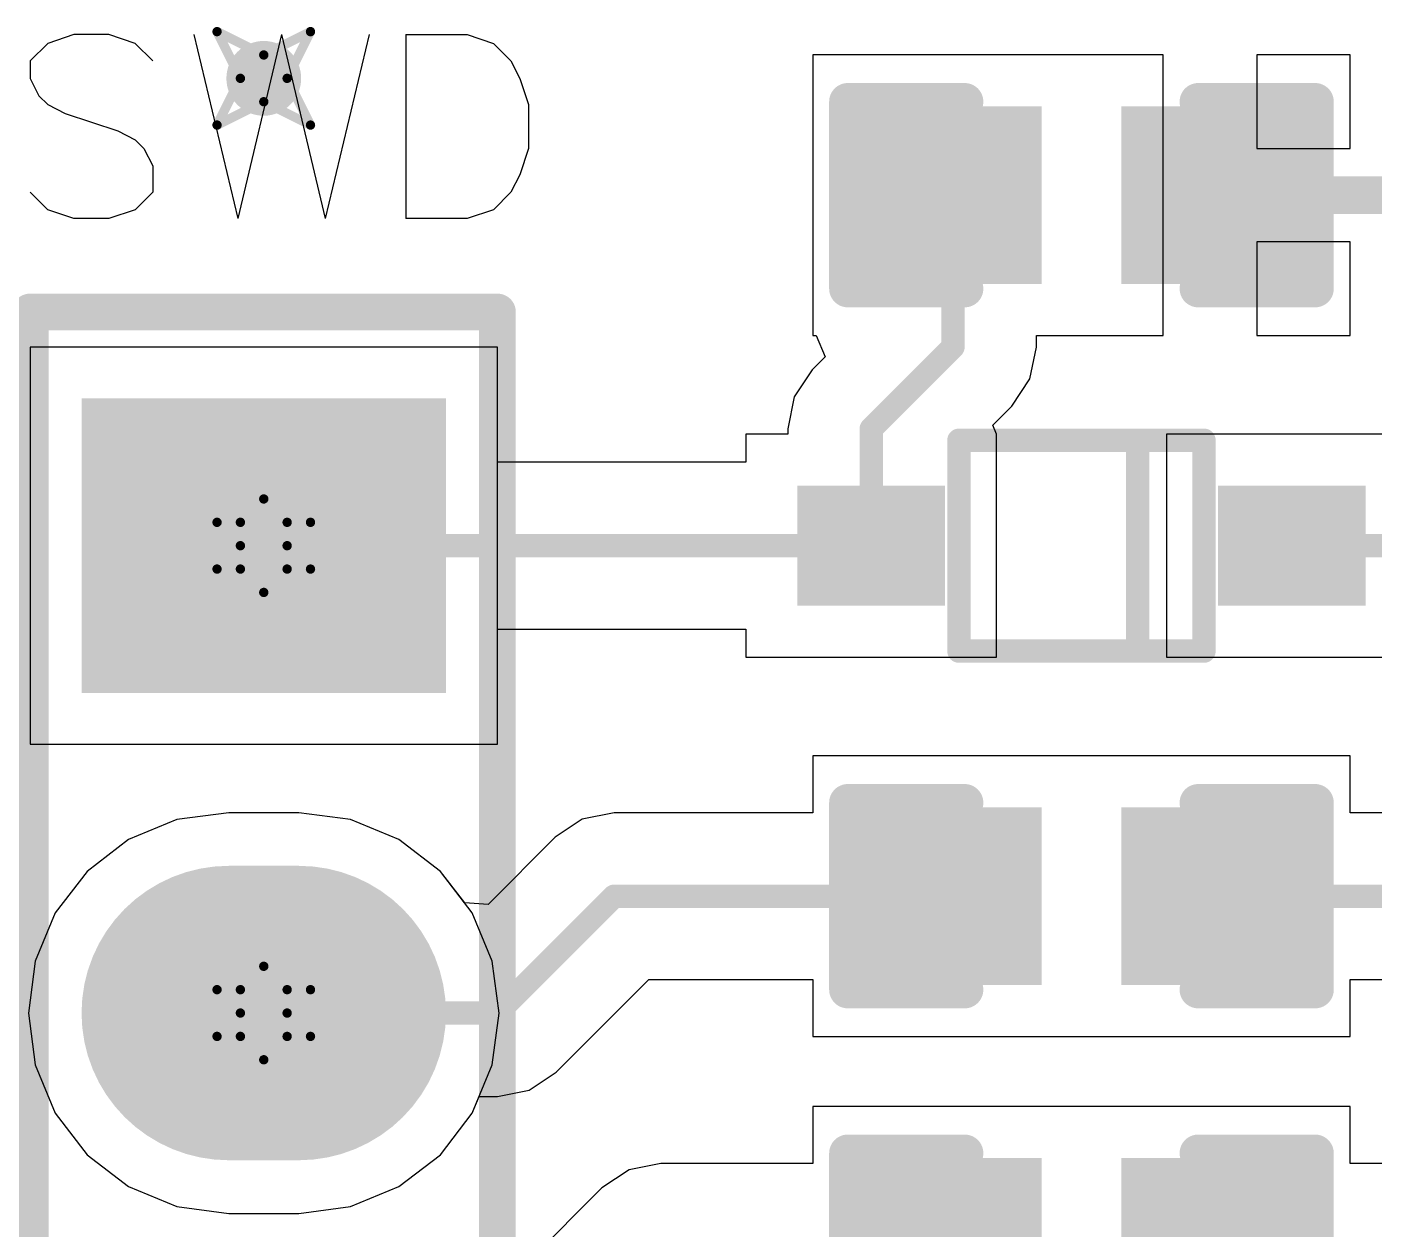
# Model space of a CAD drawing. Header units: millimetres. Extents: x 2.26 to 6.57, y 1.2 to 4.64.
# Drawn here: x 2.7576 to 3.0459, y 3.9569 to 4.2141 of the extents above; entities that cross this region are included whole.
import ezdxf

# ---------------------------------------------------------------- set-up
doc = ezdxf.new("R2010")
doc.units = ezdxf.units.MM
doc.header["$MEASUREMENT"] = 0
for name, color, linetype in [('BottomLayer', 5, 'Continuous'), ('BottomSolder', 6, 'Continuous'), ('DrillDrawing', 1, 'Continuous'), ('MultiLayer', 9, 'Continuous'), ('PadHoleLayer', 156, 'Continuous'), ('TopLayer', 1, 'Continuous'), ('TopOverlay', 2, 'Continuous'), ('TopPaste', 8, 'Continuous'), ('TopSolder', 216, 'Continuous'), ('ViaHoleLayer', 16, 'Continuous')]:
    doc.layers.add(name, color=color, linetype=linetype)

# ---------------------------------------------------------------- blocks, each defined once
blk = doc.blocks.new('1_6P_88')
at = {"layer": 'BottomLayer', "const_width": 0.055}
for points in [[(0.1, 0.0075), (0.1, -0.0075)], [(0.2, 0.0075), (0.2, -0.0075)], [(0.3, 0.0075), (0.3, -0.0075)], [(0.4, 0.0075), (0.4, -0.0075)], [(0.5, 0.0075), (0.5, -0.0075)]]:
    blk.add_lwpolyline(points, dxfattribs=at)
at = {"layer": 'BottomLayer', "const_width": 0.0275}
for points in [[(0.08625, 0.0075, 1), (0.11375, 0.0075, 1)], [(0.18625, 0.0075, 1), (0.21375, 0.0075, 1)], [(0.28625, 0.0075, 1), (0.31375, 0.0075, 1)], [(0.38625, 0.0075, 1), (0.41375, 0.0075, 1)], [(0.48625, 0.0075, 1), (0.51375, 0.0075, 1)], [(0.08625, -0.0075, 1), (0.11375, -0.0075, 1)], [(0.18625, -0.0075, 1), (0.21375, -0.0075, 1)], [(0.28625, -0.0075, 1), (0.31375, -0.0075, 1)], [(0.38625, -0.0075, 1), (0.41375, -0.0075, 1)], [(0.48625, -0.0075, 1), (0.51375, -0.0075, 1)]]:
    blk.add_lwpolyline(points, format="xyb", close=True, dxfattribs=at)
at = {"layer": 'BottomLayer'}
blk.add_solid([(-0.0275, -0.035), (0.0275, -0.035), (-0.0275, 0.035), (0.0275, 0.035)], dxfattribs=at)
at = {"layer": 'BottomSolder', "const_width": 0.063}
for points in [[(0.1, 0.0075), (0.1, -0.0075)], [(0.2, 0.0075), (0.2, -0.0075)], [(0.3, 0.0075), (0.3, -0.0075)], [(0.4, 0.0075), (0.4, -0.0075)], [(0.5, 0.0075), (0.5, -0.0075)]]:
    blk.add_lwpolyline(points, dxfattribs=at)
at = {"layer": 'BottomSolder', "const_width": 0.0315}
for points in [[(0.08425, 0.0075, 1), (0.11575, 0.0075, 1)], [(0.18425, 0.0075, 1), (0.21575, 0.0075, 1)], [(0.28425, 0.0075, 1), (0.31575, 0.0075, 1)], [(0.38425, 0.0075, 1), (0.41575, 0.0075, 1)], [(0.48425, 0.0075, 1), (0.51575, 0.0075, 1)], [(0.08425, -0.0075, 1), (0.11575, -0.0075, 1)], [(0.18425, -0.0075, 1), (0.21575, -0.0075, 1)], [(0.28425, -0.0075, 1), (0.31575, -0.0075, 1)], [(0.38425, -0.0075, 1), (0.41575, -0.0075, 1)], [(0.48425, -0.0075, 1), (0.51575, -0.0075, 1)]]:
    blk.add_lwpolyline(points, format="xyb", close=True, dxfattribs=at)
at = {"layer": 'BottomSolder'}
blk.add_solid([(-0.0315, -0.039), (0.0315, -0.039), (-0.0315, 0.039), (0.0315, 0.039)], dxfattribs=at)
at = {"layer": 'MultiLayer', "const_width": 0.055}
for points in [[(0.1, 0.0075), (0.1, -0.0075)], [(0.2, 0.0075), (0.2, -0.0075)], [(0.3, 0.0075), (0.3, -0.0075)], [(0.4, 0.0075), (0.4, -0.0075)], [(0.5, 0.0075), (0.5, -0.0075)]]:
    blk.add_lwpolyline(points, dxfattribs=at)
at = {"layer": 'MultiLayer', "const_width": 0.0275}
for points in [[(0.08625, 0.0075, 1), (0.11375, 0.0075, 1)], [(0.18625, 0.0075, 1), (0.21375, 0.0075, 1)], [(0.28625, 0.0075, 1), (0.31375, 0.0075, 1)], [(0.38625, 0.0075, 1), (0.41375, 0.0075, 1)], [(0.48625, 0.0075, 1), (0.51375, 0.0075, 1)], [(0.08625, -0.0075, 1), (0.11375, -0.0075, 1)], [(0.18625, -0.0075, 1), (0.21375, -0.0075, 1)], [(0.28625, -0.0075, 1), (0.31375, -0.0075, 1)], [(0.38625, -0.0075, 1), (0.41375, -0.0075, 1)], [(0.48625, -0.0075, 1), (0.51375, -0.0075, 1)]]:
    blk.add_lwpolyline(points, format="xyb", close=True, dxfattribs=at)
at = {"layer": 'MultiLayer'}
blk.add_solid([(-0.0275, -0.035), (0.0275, -0.035), (-0.0275, 0.035), (0.0275, 0.035)], dxfattribs=at)
at = {"layer": 'PadHoleLayer', "const_width": 0.02}
for points in [[(-0.01, 0, 1), (0.01, 0, 1)], [(0.09, 0, 1), (0.11, 0, 1)], [(0.19, 0, 1), (0.21, 0, 1)], [(0.29, 0, 1), (0.31, 0, 1)], [(0.39, 0, 1), (0.41, 0, 1)], [(0.49, 0, 1), (0.51, 0, 1)]]:
    blk.add_lwpolyline(points, format="xyb", close=True, dxfattribs=at)
at = {"layer": 'TopLayer', "const_width": 0.055}
for points in [[(0.1, 0.0075), (0.1, -0.0075)], [(0.2, 0.0075), (0.2, -0.0075)], [(0.3, 0.0075), (0.3, -0.0075)], [(0.4, 0.0075), (0.4, -0.0075)], [(0.5, 0.0075), (0.5, -0.0075)]]:
    blk.add_lwpolyline(points, dxfattribs=at)
at = {"layer": 'TopLayer', "const_width": 0.0275}
for points in [[(0.08625, 0.0075, 1), (0.11375, 0.0075, 1)], [(0.18625, 0.0075, 1), (0.21375, 0.0075, 1)], [(0.28625, 0.0075, 1), (0.31375, 0.0075, 1)], [(0.38625, 0.0075, 1), (0.41375, 0.0075, 1)], [(0.48625, 0.0075, 1), (0.51375, 0.0075, 1)], [(0.08625, -0.0075, 1), (0.11375, -0.0075, 1)], [(0.18625, -0.0075, 1), (0.21375, -0.0075, 1)], [(0.28625, -0.0075, 1), (0.31375, -0.0075, 1)], [(0.38625, -0.0075, 1), (0.41375, -0.0075, 1)], [(0.48625, -0.0075, 1), (0.51375, -0.0075, 1)]]:
    blk.add_lwpolyline(points, format="xyb", close=True, dxfattribs=at)
at = {"layer": 'TopLayer'}
blk.add_solid([(-0.0275, -0.035), (0.0275, -0.035), (-0.0275, 0.035), (0.0275, 0.035)], dxfattribs=at)
at = {"layer": 'TopOverlay', "const_width": 0.00787}
for points in [[(0.55, 0.05), (-0.05, 0.05)], [(-0.05, -0.05), (-0.05, 0.05)], [(0.55, -0.05), (0.55, 0.05)], [(0.55, -0.05), (-0.05, -0.05)]]:
    blk.add_lwpolyline(points, dxfattribs=at)
at = {"layer": 'TopOverlay'}
for points, const_width in [([(-0.05197, 0.05, 1), (-0.04803, 0.05, 1)], 0.00394), ([(-0.05197, 0.05, 1), (-0.04803, 0.05, 1)], 0.00394), ([(0.54803, 0.05, 1), (0.55197, 0.05, 1)], 0.00394), ([(0.54803, 0.05, 1), (0.55197, 0.05, 1)], 0.00394), ([(-0.05197, -0.05, 1), (-0.04803, -0.05, 1)], 0.00394), ([(-0.05197, -0.05, 1), (-0.04803, -0.05, 1)], 0.00394), ([(0.54803, -0.05, 1), (0.55197, -0.05, 1)], 0.00394), ([(0.54803, -0.05, 1), (0.55197, -0.05, 1)], 0.00394), ([(0.00758, -0.075, 1), (-0.00742, -0.075, 1)], 0.015), ([(-0.01117, -0.075, 1), (-0.00367, -0.075, 1)], 0.0075), ([(0.00383, -0.075, 1), (0.01133, -0.075, 1)], 0.0075)]:
    blk.add_lwpolyline(points, format="xyb", close=True, dxfattribs=dict(at, const_width=const_width))
at = {"layer": 'TopSolder', "const_width": 0.063}
for points in [[(0.1, 0.0075), (0.1, -0.0075)], [(0.2, 0.0075), (0.2, -0.0075)], [(0.3, 0.0075), (0.3, -0.0075)], [(0.4, 0.0075), (0.4, -0.0075)], [(0.5, 0.0075), (0.5, -0.0075)]]:
    blk.add_lwpolyline(points, dxfattribs=at)
at = {"layer": 'TopSolder', "const_width": 0.0315}
for points in [[(0.08425, 0.0075, 1), (0.11575, 0.0075, 1)], [(0.18425, 0.0075, 1), (0.21575, 0.0075, 1)], [(0.28425, 0.0075, 1), (0.31575, 0.0075, 1)], [(0.38425, 0.0075, 1), (0.41575, 0.0075, 1)], [(0.48425, 0.0075, 1), (0.51575, 0.0075, 1)], [(0.08425, -0.0075, 1), (0.11575, -0.0075, 1)], [(0.18425, -0.0075, 1), (0.21575, -0.0075, 1)], [(0.28425, -0.0075, 1), (0.31575, -0.0075, 1)], [(0.38425, -0.0075, 1), (0.41575, -0.0075, 1)], [(0.48425, -0.0075, 1), (0.51575, -0.0075, 1)]]:
    blk.add_lwpolyline(points, format="xyb", close=True, dxfattribs=at)
at = {"layer": 'TopSolder'}
blk.add_solid([(-0.0315, -0.039), (0.0315, -0.039), (-0.0315, 0.039), (0.0315, 0.039)], dxfattribs=at)
blk = doc.blocks.new('SOD323_A_91')
at = {"layer": 'TopLayer'}
for points in [[(-0.03319, -0.00886), (-0.03319, 0.00886), (-0.05681, -0.00886), (-0.05681, 0.00886)], [(0.05681, -0.00886), (0.05681, 0.00886), (0.03319, -0.00886), (0.03319, 0.00886)]]:
    blk.add_solid(points, dxfattribs=at)
at = {"layer": 'TopOverlay', "const_width": 0.005}
for points in [[(0.02622, 0.02256), (-0.02622, 0.02256)], [(-0.02622, -0.02256), (-0.02622, 0.02256)], [(-0.012, 0.022), (-0.012, -0.022)], [(0.02622, -0.02256), (0.02622, 0.02256)], [(0.02622, -0.02256), (-0.02622, -0.02256)]]:
    blk.add_lwpolyline(points, dxfattribs=at)
at = {"layer": 'TopOverlay', "const_width": 0.0025}
for points in [[(-0.02747, 0.02256, 1), (-0.02497, 0.02256, 1)], [(-0.02747, 0.02256, 1), (-0.02497, 0.02256, 1)], [(-0.01325, 0.022, 1), (-0.01075, 0.022, 1)], [(0.02497, 0.02256, 1), (0.02747, 0.02256, 1)], [(0.02497, 0.02256, 1), (0.02747, 0.02256, 1)], [(-0.02747, -0.02256, 1), (-0.02497, -0.02256, 1)], [(-0.02747, -0.02256, 1), (-0.02497, -0.02256, 1)], [(-0.01325, -0.022, 1), (-0.01075, -0.022, 1)], [(0.02497, -0.02256, 1), (0.02747, -0.02256, 1)], [(0.02497, -0.02256, 1), (0.02747, -0.02256, 1)]]:
    blk.add_lwpolyline(points, format="xyb", close=True, dxfattribs=at)
at = {"layer": 'TopPaste'}
for points in [[(-0.03319, -0.00886), (-0.03319, 0.00886), (-0.05681, -0.00886), (-0.05681, 0.00886)], [(0.05681, -0.00886), (0.05681, 0.00886), (0.03319, -0.00886), (0.03319, 0.00886)]]:
    blk.add_solid(points, dxfattribs=at)
at = {"layer": 'TopSolder'}
for points in [[(-0.02919, -0.01286), (-0.02919, 0.01286), (-0.06081, -0.01286), (-0.06081, 0.01286)], [(0.06081, -0.01286), (0.06081, 0.01286), (0.02919, -0.01286), (0.02919, 0.01286)]]:
    blk.add_solid(points, dxfattribs=at)
blk = doc.blocks.new('0603R_121')
at = {"layer": 'TopLayer'}
for points in [[(-0.0125, 0.015), (-0.0425, 0.015), (-0.0125, -0.015), (-0.0425, -0.015)], [(0.0425, 0.015), (0.0125, 0.015), (0.0425, -0.015), (0.0125, -0.015)]]:
    blk.add_solid(points, dxfattribs=at)
at = {"layer": 'TopOverlay', "const_width": 0.008}
for points in [[(-0.025, 0.02), (-0.05, 0.02)], [(-0.05, 0.02), (-0.05, -0.02)], [(0.05, 0.02), (0.025, 0.02)], [(0.05, 0.02), (0.05, -0.02)], [(-0.025, -0.02), (-0.05, -0.02)], [(0.05, -0.02), (0.025, -0.02)]]:
    blk.add_lwpolyline(points, dxfattribs=at)
at = {"layer": 'TopOverlay', "const_width": 0.004}
for points in [[(-0.052, 0.02, 1), (-0.048, 0.02, 1)], [(-0.052, 0.02, 1), (-0.048, 0.02, 1)], [(-0.027, 0.02, 1), (-0.023, 0.02, 1)], [(0.023, 0.02, 1), (0.027, 0.02, 1)], [(0.048, 0.02, 1), (0.052, 0.02, 1)], [(0.048, 0.02, 1), (0.052, 0.02, 1)], [(-0.052, -0.02, 1), (-0.048, -0.02, 1)], [(-0.052, -0.02, 1), (-0.048, -0.02, 1)], [(-0.027, -0.02, 1), (-0.023, -0.02, 1)], [(0.023, -0.02, 1), (0.027, -0.02, 1)], [(0.048, -0.02, 1), (0.052, -0.02, 1)], [(0.048, -0.02, 1), (0.052, -0.02, 1)]]:
    blk.add_lwpolyline(points, format="xyb", close=True, dxfattribs=at)
at = {"layer": 'TopPaste'}
for points in [[(-0.0125, 0.015), (-0.0425, 0.015), (-0.0125, -0.015), (-0.0425, -0.015)], [(0.0425, 0.015), (0.0125, 0.015), (0.0425, -0.015), (0.0125, -0.015)]]:
    blk.add_solid(points, dxfattribs=at)
at = {"layer": 'TopSolder'}
for points in [[(-0.0085, 0.019), (-0.0465, 0.019), (-0.0085, -0.019), (-0.0465, -0.019)], [(0.0465, 0.019), (0.0085, 0.019), (0.0465, -0.019), (0.0085, -0.019)]]:
    blk.add_solid(points, dxfattribs=at)
blk = doc.blocks.new('0603R_124')
at = {"layer": 'TopLayer'}
for points in [[(-0.0125, 0.015), (-0.0425, 0.015), (-0.0125, -0.015), (-0.0425, -0.015)], [(0.0425, 0.015), (0.0125, 0.015), (0.0425, -0.015), (0.0125, -0.015)]]:
    blk.add_solid(points, dxfattribs=at)
at = {"layer": 'TopOverlay', "const_width": 0.008}
for points in [[(-0.025, 0.02), (-0.05, 0.02)], [(-0.05, 0.02), (-0.05, -0.02)], [(0.05, 0.02), (0.025, 0.02)], [(0.05, 0.02), (0.05, -0.02)], [(-0.025, -0.02), (-0.05, -0.02)], [(0.05, -0.02), (0.025, -0.02)]]:
    blk.add_lwpolyline(points, dxfattribs=at)
at = {"layer": 'TopOverlay', "const_width": 0.004}
for points in [[(-0.052, 0.02, 1), (-0.048, 0.02, 1)], [(-0.052, 0.02, 1), (-0.048, 0.02, 1)], [(-0.027, 0.02, 1), (-0.023, 0.02, 1)], [(0.023, 0.02, 1), (0.027, 0.02, 1)], [(0.048, 0.02, 1), (0.052, 0.02, 1)], [(0.048, 0.02, 1), (0.052, 0.02, 1)], [(-0.052, -0.02, 1), (-0.048, -0.02, 1)], [(-0.052, -0.02, 1), (-0.048, -0.02, 1)], [(-0.027, -0.02, 1), (-0.023, -0.02, 1)], [(0.023, -0.02, 1), (0.027, -0.02, 1)], [(0.048, -0.02, 1), (0.052, -0.02, 1)], [(0.048, -0.02, 1), (0.052, -0.02, 1)]]:
    blk.add_lwpolyline(points, format="xyb", close=True, dxfattribs=at)
at = {"layer": 'TopPaste'}
for points in [[(-0.0125, 0.015), (-0.0425, 0.015), (-0.0125, -0.015), (-0.0425, -0.015)], [(0.0425, 0.015), (0.0125, 0.015), (0.0425, -0.015), (0.0125, -0.015)]]:
    blk.add_solid(points, dxfattribs=at)
at = {"layer": 'TopSolder'}
for points in [[(-0.0085, 0.019), (-0.0465, 0.019), (-0.0085, -0.019), (-0.0465, -0.019)], [(0.0465, 0.019), (0.0085, 0.019), (0.0465, -0.019), (0.0085, -0.019)]]:
    blk.add_solid(points, dxfattribs=at)
blk = doc.blocks.new('0603R_125')
at = {"layer": 'TopLayer'}
for points in [[(-0.0125, 0.015), (-0.0425, 0.015), (-0.0125, -0.015), (-0.0425, -0.015)], [(0.0425, 0.015), (0.0125, 0.015), (0.0425, -0.015), (0.0125, -0.015)]]:
    blk.add_solid(points, dxfattribs=at)
at = {"layer": 'TopOverlay', "const_width": 0.008}
for points in [[(-0.025, 0.02), (-0.05, 0.02)], [(-0.05, 0.02), (-0.05, -0.02)], [(0.05, 0.02), (0.025, 0.02)], [(0.05, 0.02), (0.05, -0.02)], [(-0.025, -0.02), (-0.05, -0.02)], [(0.05, -0.02), (0.025, -0.02)]]:
    blk.add_lwpolyline(points, dxfattribs=at)
at = {"layer": 'TopOverlay', "const_width": 0.004}
for points in [[(-0.052, 0.02, 1), (-0.048, 0.02, 1)], [(-0.052, 0.02, 1), (-0.048, 0.02, 1)], [(-0.027, 0.02, 1), (-0.023, 0.02, 1)], [(0.023, 0.02, 1), (0.027, 0.02, 1)], [(0.048, 0.02, 1), (0.052, 0.02, 1)], [(0.048, 0.02, 1), (0.052, 0.02, 1)], [(-0.052, -0.02, 1), (-0.048, -0.02, 1)], [(-0.052, -0.02, 1), (-0.048, -0.02, 1)], [(-0.027, -0.02, 1), (-0.023, -0.02, 1)], [(0.023, -0.02, 1), (0.027, -0.02, 1)], [(0.048, -0.02, 1), (0.052, -0.02, 1)], [(0.048, -0.02, 1), (0.052, -0.02, 1)]]:
    blk.add_lwpolyline(points, format="xyb", close=True, dxfattribs=at)
at = {"layer": 'TopPaste'}
for points in [[(-0.0125, 0.015), (-0.0425, 0.015), (-0.0125, -0.015), (-0.0425, -0.015)], [(0.0425, 0.015), (0.0125, 0.015), (0.0425, -0.015), (0.0125, -0.015)]]:
    blk.add_solid(points, dxfattribs=at)
at = {"layer": 'TopSolder'}
for points in [[(-0.0085, 0.019), (-0.0465, 0.019), (-0.0085, -0.019), (-0.0465, -0.019)], [(0.0465, 0.019), (0.0085, 0.019), (0.0465, -0.019), (0.0085, -0.019)]]:
    blk.add_solid(points, dxfattribs=at)

msp = doc.modelspace()

# ---------------------------------------------------------------- linework, layer by layer
at = {"layer": 'BottomLayer'}
for p, q in [((2.85827, 4.14565), (2.75827, 4.14565)), ((2.75827, 4.14565), (2.75827, 4.06065)), ((2.85827, 4.06065), (2.85827, 4.14565)), ((2.75827, 4.06065), (2.85827, 4.06065)), ((2.80077, 4.04602), (2.78967, 4.04456)), ((2.81577, 4.04602), (2.80077, 4.04602)), ((2.82686, 4.04456), (2.81577, 4.04602)), ((2.78967, 4.04456), (2.77933, 4.04027)), ((2.8372, 4.04027), (2.82686, 4.04456)), ((2.77933, 4.04027), (2.77046, 4.03346)), ((2.84608, 4.03346), (2.8372, 4.04027)), ((2.77046, 4.03346), (2.76364, 4.02458)), ((2.85289, 4.02458), (2.84608, 4.03346)), ((2.76364, 4.02458), (2.75936, 4.01424)), ((2.85717, 4.01424), (2.85289, 4.02458)), ((2.75936, 4.01424), (2.7579, 4.00315)), ((2.85863, 4.00315), (2.85717, 4.01424)), ((2.7579, 4.00315), (2.75936, 3.99205)), ((2.85717, 3.99205), (2.85863, 4.00315)), ((2.75936, 3.99205), (2.76364, 3.98172)), ((2.85289, 3.98172), (2.85717, 3.99205)), ((2.76364, 3.98172), (2.77046, 3.97284)), ((2.84608, 3.97284), (2.85289, 3.98172)), ((2.77046, 3.97284), (2.77933, 3.96603)), ((2.8372, 3.96603), (2.84608, 3.97284)), ((2.77933, 3.96603), (2.78967, 3.96174)), ((2.82686, 3.96174), (2.8372, 3.96603)), ((2.78967, 3.96174), (2.80077, 3.96028)), ((2.81577, 3.96028), (2.82686, 3.96174)), ((2.80077, 3.96028), (2.81577, 3.96028))]:
    msp.add_line(p, q, dxfattribs=at)
at = {"layer": 'BottomLayer', "const_width": 0.008}
msp.add_lwpolyline([(2.80427, 4.20315, 1), (2.81227, 4.20315, 1)], format="xyb", close=True, dxfattribs=at)
at = {"layer": 'DrillDrawing', "const_width": 0.002}
for points in [[(2.79827, 4.21315), (2.80827, 4.20815)], [(2.79827, 4.21315), (2.80327, 4.20315)], [(2.80827, 4.20815), (2.81827, 4.21315)], [(2.81327, 4.20315), (2.81827, 4.21315)], [(2.79827, 4.19315), (2.80327, 4.20315)], [(2.81327, 4.20315), (2.81827, 4.19315)], [(2.79827, 4.19315), (2.80827, 4.19815)], [(2.80827, 4.19815), (2.81827, 4.19315)], [(2.80327, 4.10815), (2.80827, 4.11315)], [(2.80827, 4.11315), (2.81327, 4.10815)], [(2.79827, 4.10815), (2.80327, 4.10315)], [(2.79827, 4.10815), (2.80327, 4.10815)], [(2.81327, 4.10815), (2.81827, 4.10815)], [(2.81327, 4.10315), (2.81827, 4.10815)], [(2.79827, 4.09815), (2.80327, 4.10315)], [(2.81327, 4.10315), (2.81827, 4.09815)], [(2.79827, 4.09815), (2.80327, 4.09815)], [(2.80327, 4.09815), (2.80827, 4.09315)], [(2.80827, 4.09315), (2.81327, 4.09815)], [(2.81327, 4.09815), (2.81827, 4.09815)], [(2.80327, 4.00815), (2.80827, 4.01315)], [(2.80827, 4.01315), (2.81327, 4.00815)], [(2.79827, 4.00815), (2.80327, 4.00315)], [(2.79827, 4.00815), (2.80327, 4.00815)], [(2.81327, 4.00815), (2.81827, 4.00815)], [(2.81327, 4.00315), (2.81827, 4.00815)], [(2.79827, 3.99815), (2.80327, 4.00315)], [(2.81327, 4.00315), (2.81827, 3.99815)], [(2.79827, 3.99815), (2.80327, 3.99815)], [(2.80327, 3.99815), (2.80827, 3.99315)], [(2.80827, 3.99315), (2.81327, 3.99815)], [(2.81327, 3.99815), (2.81827, 3.99815)]]:
    msp.add_lwpolyline(points, dxfattribs=at)
at = {"layer": 'DrillDrawing', "const_width": 0.001}
for points in [[(2.79777, 4.21315, 1), (2.79877, 4.21315, 1)], [(2.79777, 4.21315, 1), (2.79877, 4.21315, 1)], [(2.81777, 4.21315, 1), (2.81877, 4.21315, 1)], [(2.81777, 4.21315, 1), (2.81877, 4.21315, 1)], [(2.80777, 4.20815, 1), (2.80877, 4.20815, 1)], [(2.80777, 4.20815, 1), (2.80877, 4.20815, 1)], [(2.80277, 4.20315, 1), (2.80377, 4.20315, 1)], [(2.80277, 4.20315, 1), (2.80377, 4.20315, 1)], [(2.81277, 4.20315, 1), (2.81377, 4.20315, 1)], [(2.81277, 4.20315, 1), (2.81377, 4.20315, 1)], [(2.80777, 4.19815, 1), (2.80877, 4.19815, 1)], [(2.80777, 4.19815, 1), (2.80877, 4.19815, 1)], [(2.79777, 4.19315, 1), (2.79877, 4.19315, 1)], [(2.79777, 4.19315, 1), (2.79877, 4.19315, 1)], [(2.81777, 4.19315, 1), (2.81877, 4.19315, 1)], [(2.81777, 4.19315, 1), (2.81877, 4.19315, 1)], [(2.80777, 4.11315, 1), (2.80877, 4.11315, 1)], [(2.80777, 4.11315, 1), (2.80877, 4.11315, 1)], [(2.79777, 4.10815, 1), (2.79877, 4.10815, 1)], [(2.79777, 4.10815, 1), (2.79877, 4.10815, 1)], [(2.80277, 4.10815, 1), (2.80377, 4.10815, 1)], [(2.80277, 4.10815, 1), (2.80377, 4.10815, 1)], [(2.81277, 4.10815, 1), (2.81377, 4.10815, 1)], [(2.81277, 4.10815, 1), (2.81377, 4.10815, 1)], [(2.81777, 4.10815, 1), (2.81877, 4.10815, 1)], [(2.81777, 4.10815, 1), (2.81877, 4.10815, 1)], [(2.80277, 4.10315, 1), (2.80377, 4.10315, 1)], [(2.80277, 4.10315, 1), (2.80377, 4.10315, 1)], [(2.81277, 4.10315, 1), (2.81377, 4.10315, 1)], [(2.81277, 4.10315, 1), (2.81377, 4.10315, 1)], [(2.79777, 4.09815, 1), (2.79877, 4.09815, 1)], [(2.79777, 4.09815, 1), (2.79877, 4.09815, 1)], [(2.80277, 4.09815, 1), (2.80377, 4.09815, 1)], [(2.80277, 4.09815, 1), (2.80377, 4.09815, 1)], [(2.81277, 4.09815, 1), (2.81377, 4.09815, 1)], [(2.81277, 4.09815, 1), (2.81377, 4.09815, 1)], [(2.81777, 4.09815, 1), (2.81877, 4.09815, 1)], [(2.81777, 4.09815, 1), (2.81877, 4.09815, 1)], [(2.80777, 4.09315, 1), (2.80877, 4.09315, 1)], [(2.80777, 4.09315, 1), (2.80877, 4.09315, 1)], [(2.80777, 4.01315, 1), (2.80877, 4.01315, 1)], [(2.80777, 4.01315, 1), (2.80877, 4.01315, 1)], [(2.79777, 4.00815, 1), (2.79877, 4.00815, 1)], [(2.79777, 4.00815, 1), (2.79877, 4.00815, 1)], [(2.80277, 4.00815, 1), (2.80377, 4.00815, 1)], [(2.80277, 4.00815, 1), (2.80377, 4.00815, 1)], [(2.81277, 4.00815, 1), (2.81377, 4.00815, 1)], [(2.81277, 4.00815, 1), (2.81377, 4.00815, 1)], [(2.81777, 4.00815, 1), (2.81877, 4.00815, 1)], [(2.81777, 4.00815, 1), (2.81877, 4.00815, 1)], [(2.80277, 4.00315, 1), (2.80377, 4.00315, 1)], [(2.80277, 4.00315, 1), (2.80377, 4.00315, 1)], [(2.81277, 4.00315, 1), (2.81377, 4.00315, 1)], [(2.81277, 4.00315, 1), (2.81377, 4.00315, 1)], [(2.79777, 3.99815, 1), (2.79877, 3.99815, 1)], [(2.79777, 3.99815, 1), (2.79877, 3.99815, 1)], [(2.80277, 3.99815, 1), (2.80377, 3.99815, 1)], [(2.80277, 3.99815, 1), (2.80377, 3.99815, 1)], [(2.81277, 3.99815, 1), (2.81377, 3.99815, 1)], [(2.81277, 3.99815, 1), (2.81377, 3.99815, 1)], [(2.81777, 3.99815, 1), (2.81877, 3.99815, 1)], [(2.81777, 3.99815, 1), (2.81877, 3.99815, 1)], [(2.80777, 3.99315, 1), (2.80877, 3.99315, 1)], [(2.80777, 3.99315, 1), (2.80877, 3.99315, 1)]]:
    msp.add_lwpolyline(points, format="xyb", close=True, dxfattribs=at)
at = {"layer": 'MultiLayer', "const_width": 0.008}
msp.add_lwpolyline([(2.80427, 4.20315, 1), (2.81227, 4.20315, 1)], format="xyb", close=True, dxfattribs=at)
at = {"layer": 'TopLayer'}
for p, q in [((3.00077, 4.20815), (2.92577, 4.20815)), ((2.92577, 4.20815), (2.92577, 4.14815)), ((3.00077, 4.17814), (3.00077, 4.20815)), ((3.04077, 4.20815), (3.02077, 4.20815)), ((3.02077, 4.20815), (3.02077, 4.18815)), ((3.04077, 4.18815), (3.04077, 4.20815)), ((3.02077, 4.18815), (3.04077, 4.18815)), ((3.00077, 4.14815), (3.00077, 4.17814)), ((3.04077, 4.16815), (3.02077, 4.16815)), ((3.02077, 4.16815), (3.02077, 4.14815)), ((3.04077, 4.14815), (3.04077, 4.16815)), ((2.92577, 4.14815), (2.9265, 4.14815)), ((2.9265, 4.14815), (2.92841, 4.14353)), ((2.97361, 4.14565), (2.97361, 4.14815)), ((2.97361, 4.14815), (3.00077, 4.14815)), ((3.02077, 4.14815), (3.04077, 4.14815)), ((2.85827, 4.14565), (2.75827, 4.14565)), ((2.75827, 4.14565), (2.75827, 4.06065)), ((2.85827, 4.12099), (2.85827, 4.14565)), ((2.92841, 4.14353), (2.92565, 4.14077)), ((2.97225, 4.13882), (2.97361, 4.14565)), ((2.92565, 4.14077), (2.92178, 4.13498)), ((2.96838, 4.13303), (2.97225, 4.13882)), ((2.92178, 4.13498), (2.92042, 4.12815)), ((2.96428, 4.12893), (2.96838, 4.13303)), ((2.96838, 4.13303), (2.96838, 4.13303)), ((2.96508, 4.12701), (2.96428, 4.12893)), ((2.92042, 4.12701), (2.91146, 4.12701)), ((2.91146, 4.12701), (2.91146, 4.12099)), ((2.92042, 4.12815), (2.92042, 4.12701)), ((2.96508, 4.07929), (2.96508, 4.12701)), ((2.96508, 4.12701), (2.96508, 4.12701)), ((2.96508, 4.12701), (2.96508, 4.12701)), ((3.05508, 4.12701), (3.00146, 4.12701)), ((3.00146, 4.12701), (3.00146, 4.07929)), ((2.91146, 4.12099), (2.85827, 4.12099)), ((2.85827, 4.06065), (2.85827, 4.08531)), ((2.85827, 4.08531), (2.91146, 4.08531)), ((2.91146, 4.08531), (2.91146, 4.07929)), ((2.91146, 4.07929), (2.96508, 4.07929)), ((3.00146, 4.07929), (3.05508, 4.07929)), ((2.75827, 4.06065), (2.85827, 4.06065)), ((3.04077, 4.05815), (2.92577, 4.05815)), ((2.92577, 4.05815), (2.92577, 4.04599)), ((3.04077, 4.04599), (3.04077, 4.05815)), ((2.80077, 4.04602), (2.78967, 4.04456)), ((2.81577, 4.04602), (2.80077, 4.04602)), ((2.82686, 4.04456), (2.81577, 4.04602)), ((2.88327, 4.04599), (2.87644, 4.04463)), ((2.92577, 4.04599), (2.88327, 4.04599)), ((3.11357, 4.04599), (3.04077, 4.04599)), ((2.78967, 4.04456), (2.77933, 4.04027)), ((2.8372, 4.04027), (2.82686, 4.04456)), ((2.87644, 4.04463), (2.87065, 4.04077)), ((2.77933, 4.04027), (2.77046, 4.03346)), ((2.84608, 4.03346), (2.8372, 4.04027)), ((2.87065, 4.04077), (2.85626, 4.02637)), ((2.87065, 4.04077), (2.87065, 4.04077)), ((2.77046, 4.03346), (2.76364, 4.02458)), ((2.85127, 4.0267), (2.84608, 4.03346)), ((2.85626, 4.02637), (2.85127, 4.0267)), ((2.76364, 4.02458), (2.75936, 4.01424)), ((2.75936, 4.01424), (2.7579, 4.00315)), ((2.87088, 3.99053), (2.89066, 4.01031)), ((2.89066, 4.01031), (2.92577, 4.01031)), ((2.92577, 4.01031), (2.92577, 3.99815)), ((3.04077, 3.99815), (3.04077, 4.01031)), ((3.04077, 4.01031), (3.11357, 4.01031)), ((2.7579, 4.00315), (2.75936, 3.99205)), ((2.92577, 3.99815), (3.04077, 3.99815)), ((2.75936, 3.99205), (2.76364, 3.98172)), ((2.8651, 3.98666), (2.87088, 3.99053)), ((2.85289, 3.98172), (2.85438, 3.98531)), ((2.85438, 3.98531), (2.85827, 3.98531)), ((2.85827, 3.98531), (2.8651, 3.98666)), ((2.76364, 3.98172), (2.77046, 3.97284)), ((2.84608, 3.97284), (2.85289, 3.98172)), ((3.04077, 3.98315), (2.92577, 3.98315)), ((2.92577, 3.98315), (2.92577, 3.97099)), ((3.04077, 3.97099), (3.04077, 3.98315)), ((2.77046, 3.97284), (2.77933, 3.96603)), ((2.8372, 3.96603), (2.84608, 3.97284)), ((2.89327, 3.97099), (2.88644, 3.96963)), ((2.92577, 3.97099), (2.89327, 3.97099)), ((3.12588, 3.97099), (3.04077, 3.97099)), ((2.88644, 3.96963), (2.88065, 3.96577)), ((2.77933, 3.96603), (2.78967, 3.96174)), ((2.82686, 3.96174), (2.8372, 3.96603)), ((2.88065, 3.96577), (2.85565, 3.94077)), ((2.88065, 3.96577), (2.88065, 3.96577)), ((2.78967, 3.96174), (2.80077, 3.96028)), ((2.81577, 3.96028), (2.82686, 3.96174)), ((2.80077, 3.96028), (2.81577, 3.96028))]:
    msp.add_line(p, q, dxfattribs=at)
for points, const_width in [([(2.80427, 4.20315, 1), (2.81227, 4.20315, 1)], 0.008), ([(2.95452, 4.17815, 1), (2.95702, 4.17815, 1)], 0.0025), ([(3.00877, 4.17815, 1), (3.01277, 4.17815, 1)], 0.004), ([(2.95452, 4.14565, 1), (2.95702, 4.14565, 1)], 0.0025), ([(2.95452, 4.14565, 1), (2.95702, 4.14565, 1)], 0.0025), ([(2.93702, 4.12815, 1), (2.93952, 4.12815, 1)], 0.0025), ([(2.93702, 4.12815, 1), (2.93952, 4.12815, 1)], 0.0025), ([(2.80702, 4.10315, 1), (2.80952, 4.10315, 1)], 0.0025), ([(2.93202, 4.10315, 1), (2.93452, 4.10315, 1)], 0.0025), ([(2.93702, 4.10315, 1), (2.93952, 4.10315, 1)], 0.0025), ([(3.02702, 4.10315, 1), (3.02952, 4.10315, 1)], 0.0025), ([(2.88202, 4.02815, 1), (2.88452, 4.02815, 1)], 0.0025), ([(2.88202, 4.02815, 1), (2.88452, 4.02815, 1)], 0.0025), ([(2.95452, 4.02815, 1), (2.95702, 4.02815, 1)], 0.0025), ([(3.00952, 4.02815, 1), (3.01202, 4.02815, 1)], 0.0025), ([(2.80702, 4.00315, 1), (2.80952, 4.00315, 1)], 0.0025), ([(2.85702, 4.00315, 1), (2.85952, 4.00315, 1)], 0.0025), ([(2.85702, 4.00315, 1), (2.85952, 4.00315, 1)], 0.0025)]:
    msp.add_lwpolyline(points, format="xyb", close=True, dxfattribs=dict(at, const_width=const_width))
for points, const_width in [([(2.95577, 4.14565), (2.95577, 4.17815)], 0.005), ([(3.01077, 4.17815), (3.05827, 4.17815)], 0.008), ([(2.93827, 4.12815), (2.95577, 4.14565)], 0.005), ([(2.93827, 4.10315), (2.93827, 4.12815)], 0.005), ([(2.80827, 4.10315), (2.93327, 4.10315)], 0.005), ([(3.02827, 4.10315), (3.10827, 4.10315)], 0.005), ([(2.85827, 4.00315), (2.88327, 4.02815)], 0.005), ([(2.88327, 4.02815), (2.95577, 4.02815)], 0.005), ([(3.01077, 4.02815), (3.12827, 4.02815)], 0.005), ([(2.80827, 4.00315), (2.85827, 4.00315)], 0.005)]:
    msp.add_lwpolyline(points, dxfattribs=dict(at, const_width=const_width))
at = {"layer": 'TopOverlay'}
for p, q in [((2.76764, 4.21251), (2.76202, 4.21064)), ((2.77514, 4.21251), (2.76764, 4.21251)), ((2.78076, 4.21064), (2.77514, 4.21251)), ((2.79332, 4.21251), (2.80269, 4.17315)), ((2.81206, 4.21251), (2.80269, 4.17315)), ((2.81206, 4.21251), (2.82143, 4.17315)), ((2.83081, 4.21251), (2.82143, 4.17315)), ((2.83868, 4.21251), (2.83868, 4.17315)), ((2.83868, 4.21251), (2.8518, 4.21251)), ((2.8518, 4.21251), (2.85742, 4.21064)), ((2.76202, 4.21064), (2.75827, 4.20689)), ((2.78451, 4.20689), (2.78076, 4.21064)), ((2.85742, 4.21064), (2.86117, 4.20689)), ((2.75827, 4.20689), (2.75827, 4.20314)), ((2.86117, 4.20689), (2.86304, 4.20314)), ((2.75827, 4.20314), (2.76014, 4.19939)), ((2.86304, 4.20314), (2.86492, 4.19752)), ((2.76014, 4.19939), (2.76202, 4.19752)), ((2.76202, 4.19752), (2.76577, 4.19564)), ((2.76577, 4.19564), (2.77701, 4.19189)), ((2.86492, 4.19752), (2.86492, 4.18814)), ((2.77701, 4.19189), (2.78076, 4.19002)), ((2.78076, 4.19002), (2.78263, 4.18814)), ((2.78263, 4.18814), (2.78451, 4.1844)), ((2.86492, 4.18814), (2.86304, 4.18252)), ((2.78451, 4.1844), (2.78451, 4.17877)), ((2.86304, 4.18252), (2.86117, 4.17877)), ((2.76202, 4.17502), (2.75827, 4.17877)), ((2.78451, 4.17877), (2.78076, 4.17502)), ((2.86117, 4.17877), (2.85742, 4.17502)), ((2.76764, 4.17315), (2.76202, 4.17502)), ((2.78076, 4.17502), (2.77514, 4.17315)), ((2.85742, 4.17502), (2.8518, 4.17315)), ((2.77514, 4.17315), (2.76764, 4.17315)), ((2.8518, 4.17315), (2.83868, 4.17315))]:
    msp.add_line(p, q, dxfattribs=at)
at = {"layer": 'ViaHoleLayer', "const_width": 0.004}
msp.add_lwpolyline([(2.80627, 4.20315, 1), (2.81027, 4.20315, 1)], format="xyb", close=True, dxfattribs=at)

# ---------------------------------------------------------------- block references
for name, p, rotation in [('0603R_121', (2.98327, 4.17815), 180), ('1_6P_88', (2.80827, 4.10315), 270), ('SOD323_A_91', (2.98327, 4.10315), 180), ('0603R_124', (2.98327, 4.02815), 180), ('0603R_125', (2.98327, 3.95315), 180)]:
    msp.add_blockref(name, p, dxfattribs=dict(rotation=rotation))

doc.saveas('drawing.dxf')
